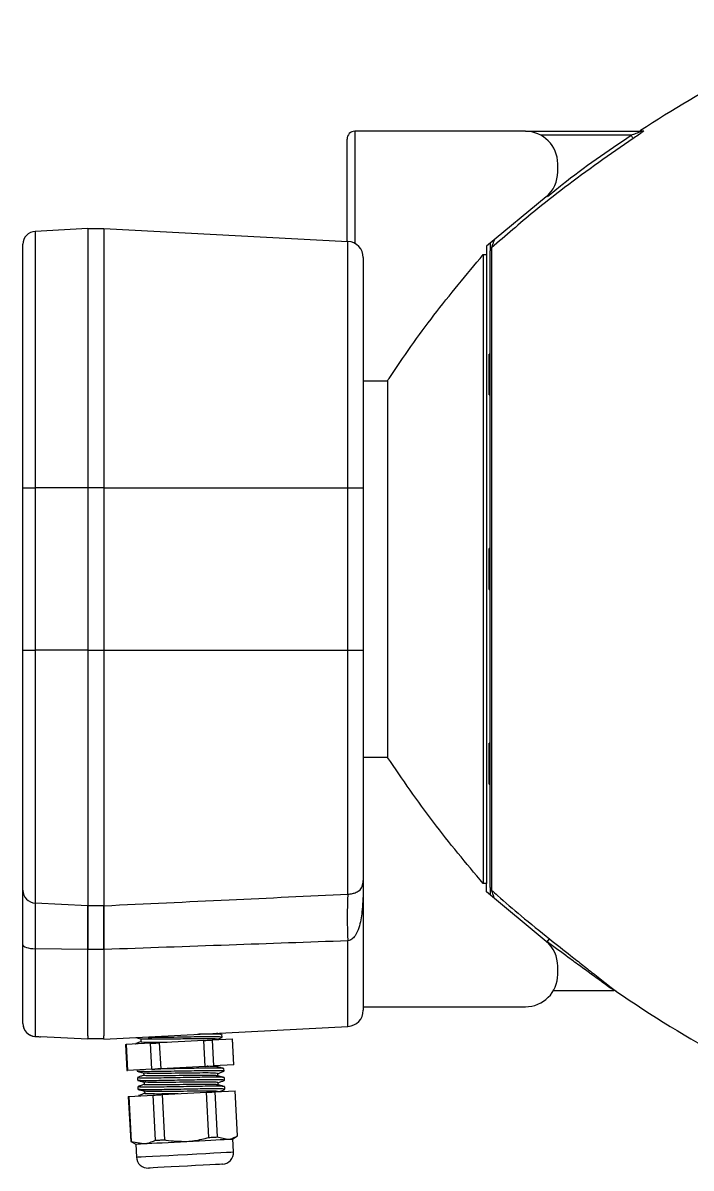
# Model space of a CAD drawing. Extents: x 6 to 132, y 2 to 97.
# Drawn here: x 8.67 to 13.83, y 45.44 to 54.27 of the extents above; entities that cross this region are included whole.
import ezdxf

# ---------------------------------------------------------------- set-up
doc = ezdxf.new("R2010")
doc.units = 0
doc.header["$MEASUREMENT"] = 0
doc.layers.add('OBJECT', color=7, linetype='CONTINUOUS')

msp = doc.modelspace()

# ---------------------------------------------------------------- linework, layer by layer
at = {"layer": 'OBJECT'}
for p, q in [((11.2319, 53.436), (11.2319, 52.5722)), ((12.5469, 53.436), (11.2319, 53.436)), ((12.5469, 53.436), (13.444, 53.436)), ((11.1719, 52.5877), (11.1719, 53.376)), ((13.3629, 53.406), (12.6657, 53.406)), ((12.7969, 53.1238), (12.7969, 53.186)), ((12.7067, 52.9315), (12.2469, 52.5495)), ((9.1719, 52.686), (8.7667, 52.6648)), ((8.7667, 52.6648), (8.7667, 50.686)), ((9.1719, 52.686), (9.1719, 50.686)), ((9.1719, 52.686), (9.2969, 52.686)), ((9.2969, 52.686), (9.2969, 50.686)), ((9.2969, 52.686), (11.1785, 52.5874)), ((8.6719, 50.686), (8.6719, 52.5649)), ((11.1785, 50.686), (11.1785, 52.5874)), ((12.2469, 52.5495), (12.2469, 52.485)), ((12.2871, 52.5377), (12.2871, 47.5843)), ((12.3069, 52.595), (12.3017, 52.595)), ((12.3069, 52.5993), (12.3069, 52.595)), ((11.2969, 52.4626), (11.2969, 50.686)), ((12.2218, 52.485), (12.2218, 47.637)), ((12.2218, 52.485), (12.2469, 52.485)), ((12.2469, 52.485), (12.2469, 47.637)), ((12.2769, 47.6066), (12.2769, 52.5154)), ((12.2769, 51.7185), (12.2676, 51.7185)), ((12.2676, 51.6397), (12.2676, 51.7185)), ((12.2676, 51.4035), (12.2676, 51.6397)), ((11.2969, 51.5129), (11.4848, 51.5129)), ((11.4848, 51.5129), (11.4848, 48.6091)), ((12.2676, 51.4035), (12.2769, 51.4035)), ((8.6719, 50.686), (8.7667, 50.686)), ((8.6719, 49.436), (8.6719, 50.686)), ((8.7667, 50.686), (8.7667, 49.436)), ((9.1719, 50.686), (8.7667, 50.686)), ((9.1719, 50.686), (9.1719, 49.436)), ((9.2969, 50.686), (9.1719, 50.686)), ((9.2969, 50.686), (9.2969, 49.436)), ((9.2969, 50.686), (11.1785, 50.686)), ((11.1785, 49.436), (11.1785, 50.686)), ((11.1785, 50.686), (11.2969, 50.686)), ((11.2969, 50.686), (11.2969, 49.436)), ((12.2769, 50.2185), (12.2676, 50.2185)), ((12.2676, 49.9823), (12.2676, 50.2185)), ((12.2676, 49.9035), (12.2676, 49.9823)), ((12.2676, 49.9035), (12.2769, 49.9035)), ((8.6719, 47.5846), (8.6719, 49.436)), ((8.6719, 49.436), (8.7667, 49.436)), ((8.7667, 49.436), (8.7667, 47.4862)), ((9.1719, 49.436), (8.7667, 49.436)), ((9.1719, 49.436), (9.1719, 47.4669)), ((9.1719, 49.436), (9.2969, 49.436)), ((9.2969, 49.436), (9.2969, 47.4669)), ((9.2969, 49.436), (11.1785, 49.436)), ((11.1785, 47.5549), (11.1785, 49.436)), ((11.1785, 49.436), (11.2969, 49.436)), ((11.2969, 49.436), (11.2969, 47.6594)), ((12.2769, 48.7185), (12.2676, 48.7185)), ((12.2676, 48.4035), (12.2676, 48.7185)), ((11.4848, 48.6091), (11.2969, 48.6091)), ((12.2676, 48.4035), (12.2769, 48.4035)), ((11.2969, 47.6594), (11.2969, 46.6594)), ((12.2469, 47.637), (12.2218, 47.637)), ((12.2469, 47.5725), (12.2469, 47.637)), ((12.7067, 47.1905), (12.2469, 47.5725)), ((12.3069, 47.527), (12.3017, 47.527)), ((12.3069, 47.527), (12.3069, 47.5227)), ((9.1719, 47.4653), (8.7667, 47.4862)), ((9.1719, 47.4669), (9.2969, 47.4669)), ((9.1719, 47.1292), (9.1719, 47.4669)), ((9.2969, 47.4669), (9.2969, 47.1292)), ((8.6719, 46.5574), (8.6719, 47.1647)), ((11.1785, 46.5346), (11.1785, 47.1946)), ((12.7154, 47.186), (12.712, 47.186)), ((12.7154, 47.186), (12.7339, 47.2094)), ((9.1719, 47.1274), (8.7667, 47.1339)), ((8.7667, 47.1339), (8.7667, 46.4576)), ((9.1719, 47.1292), (9.2969, 47.1292)), ((9.1719, 46.4627), (9.1719, 47.1292)), ((9.2969, 47.1292), (9.2969, 46.4627)), ((12.7969, 46.936), (12.7969, 46.9982)), ((12.7634, 46.811), (13.2289, 46.811)), ((11.2969, 46.686), (12.5469, 46.686)), ((9.2969, 46.436), (11.1785, 46.5346)), ((8.7651, 46.4577), (8.7667, 46.4576)), ((8.7667, 46.4576), (8.8087, 46.455)), ((9.1719, 46.436), (8.8087, 46.455)), ((9.1719, 46.4627), (9.1719, 46.436)), ((9.2969, 46.436), (9.2969, 46.4627)), ((9.6662, 46.4479), (9.6369, 46.4476)), ((9.9211, 46.4522), (9.8636, 46.4511)), ((10.146, 46.4549), (10.0975, 46.4548)), ((10.1663, 46.4813), (10.1663, 46.4816)), ((10.2022, 46.4722), (10.2009, 46.4725)), ((10.2065, 46.4719), (10.2051, 46.4711)), ((10.2067, 46.4512), (10.208, 46.4521)), ((10.209, 46.4514), (10.2074, 46.4713)), ((9.2969, 46.4385), (9.1719, 46.4385)), ((9.4639, 46.3947), (9.4744, 46.195)), ((9.6552, 46.4047), (9.4683, 46.3949)), ((9.4683, 46.3949), (9.4788, 46.1952)), ((9.5413, 46.4013), (9.5413, 46.3987)), ((9.5415, 46.4017), (9.5418, 46.4007)), ((9.5418, 46.4007), (9.5436, 46.4022)), ((9.6657, 46.205), (9.6552, 46.4047)), ((10.0668, 46.4263), (9.7241, 46.4083)), ((9.7241, 46.4083), (9.7345, 46.2086)), ((10.0773, 46.2265), (10.0668, 46.4263)), ((10.2874, 46.4378), (10.1316, 46.4297)), ((10.1316, 46.4297), (10.1421, 46.2299)), ((10.2874, 46.4378), (10.2878, 46.4379)), ((10.2979, 46.2381), (10.2874, 46.4378)), ((10.2983, 46.2381), (10.2878, 46.4379)), ((9.6657, 46.205), (9.4788, 46.1952)), ((9.5518, 46.199), (9.5523, 46.1896)), ((9.5528, 46.189), (9.5541, 46.1897)), ((10.0773, 46.2265), (9.7345, 46.2086)), ((10.0773, 46.2265), (10.1421, 46.2299)), ((10.2979, 46.2381), (10.1421, 46.2299)), ((10.1714, 46.2234), (10.1709, 46.2315)), ((10.2198, 46.1884), (10.2228, 46.1891)), ((10.2232, 46.1897), (10.2221, 46.2097)), ((10.2979, 46.2381), (10.2983, 46.2381)), ((9.5549, 46.1397), (9.5559, 46.1197)), ((9.5564, 46.1191), (9.5577, 46.1198)), ((9.6031, 46.1758), (9.604, 46.158)), ((9.6067, 46.1059), (9.6077, 46.0881)), ((10.175, 46.1535), (10.1741, 46.1713)), ((10.1787, 46.0836), (10.1777, 46.1014)), ((10.2232, 46.1185), (10.2264, 46.1192)), ((10.2268, 46.1198), (10.2258, 46.1398)), ((9.4893, 45.9955), (9.6762, 46.0053)), ((9.5586, 46.0697), (9.5596, 46.0498)), ((9.5601, 46.0492), (9.5614, 46.0499)), ((9.6104, 46.036), (9.6113, 46.0182)), ((9.6944, 45.6574), (9.6762, 46.0053)), ((9.745, 46.0089), (10.0878, 46.0268)), ((9.745, 46.0089), (9.7632, 45.661)), ((10.106, 45.679), (10.0878, 46.0268)), ((10.1525, 46.0302), (10.3084, 46.0384)), ((10.1525, 46.0302), (10.1708, 45.6823)), ((10.2271, 46.0486), (10.2301, 46.0493)), ((10.2305, 46.0499), (10.2295, 46.0699)), ((10.3266, 45.6905), (10.3084, 46.0384)), ((10.3084, 46.0384), (10.3087, 46.0384)), ((10.327, 45.6905), (10.3087, 46.0384)), ((9.4849, 45.9952), (9.5031, 45.6474)), ((9.4893, 45.9955), (9.5075, 45.6476)), ((9.5031, 45.6474), (9.5417, 45.6277)), ((9.5075, 45.6476), (9.6021, 45.6309)), ((10.1708, 45.6823), (10.2498, 45.6648)), ((10.2906, 45.6669), (10.327, 45.6905)), ((10.2959, 45.5671), (10.2906, 45.6669)), ((10.3266, 45.6905), (10.327, 45.6905)), ((9.5417, 45.6277), (9.5469, 45.5278))]:
    msp.add_line(p, q, dxfattribs=at)
at = {"layer": 'OBJECT', "flags": 128}
for points in [[(13.3795, 53.3812), (13.3789, 53.382), (13.3778, 53.3837), (13.3761, 53.3861), (13.3741, 53.3892), (13.3716, 53.3929), (13.3689, 53.397), (13.366, 53.4014), (13.3629, 53.406)], [(8.6719, 47.1647), (8.6737, 47.1589), (8.679, 47.1533), (8.6877, 47.1481), (8.6994, 47.1435), (8.7137, 47.1397), (8.7301, 47.1367), (8.7479, 47.1348), (8.7667, 47.1339)], [(9.4639, 46.3947), (9.4639, 46.3947), (9.4641, 46.3947), (9.4645, 46.3947), (9.4651, 46.3947), (9.4659, 46.3948), (9.467, 46.3948), (9.4683, 46.3949)], [(9.5804, 46.439), (9.5806, 46.4273), (9.5809, 46.4149)], [(9.6552, 46.4047), (9.6635, 46.4051), (9.6718, 46.4056), (9.6803, 46.406), (9.6888, 46.4065), (9.6975, 46.4069), (9.7063, 46.4074), (9.7151, 46.4078), (9.7241, 46.4083)], [(10.0668, 46.4263), (10.0753, 46.4267), (10.0837, 46.4272), (10.092, 46.4276), (10.1002, 46.428), (10.1083, 46.4284), (10.1162, 46.4289), (10.124, 46.4293), (10.1316, 46.4297)], [(9.4744, 46.195), (9.4744, 46.195), (9.4746, 46.195), (9.4749, 46.195), (9.4756, 46.195), (9.4764, 46.1951), (9.4775, 46.1951), (9.4788, 46.1952)], [(9.6657, 46.205), (9.6739, 46.2054), (9.6823, 46.2058), (9.6907, 46.2063), (9.6993, 46.2067), (9.708, 46.2072), (9.7167, 46.2077), (9.7256, 46.2081), (9.7345, 46.2086)], [(9.6762, 46.0053), (9.6844, 46.0057), (9.6928, 46.0061), (9.7012, 46.0066), (9.7098, 46.007), (9.7184, 46.0075), (9.7272, 46.0079), (9.7361, 46.0084), (9.745, 46.0089)], [(10.0878, 46.0268), (10.0963, 46.0273), (10.1047, 46.0277), (10.113, 46.0281), (10.1211, 46.0286), (10.1292, 46.029), (10.1371, 46.0294), (10.1449, 46.0298), (10.1525, 46.0302)], [(9.4849, 45.9952), (9.4849, 45.9952), (9.485, 45.9952), (9.4854, 45.9953), (9.486, 45.9953), (9.4869, 45.9953), (9.488, 45.9954), (9.4893, 45.9955)], [(9.5031, 45.6474), (9.5031, 45.6474), (9.5033, 45.6474), (9.5036, 45.6474), (9.5043, 45.6474), (9.5051, 45.6475), (9.5062, 45.6475), (9.5075, 45.6476)], [(9.6021, 45.6309), (9.6314, 45.6324), (9.6656, 45.6342), (9.704, 45.6362), (9.7461, 45.6384), (9.7911, 45.6408), (9.8383, 45.6432), (9.8868, 45.6458), (9.9358, 45.6483)], [(9.6944, 45.6574), (9.7026, 45.6578), (9.711, 45.6583), (9.7194, 45.6587), (9.728, 45.6591), (9.7367, 45.6596), (9.7454, 45.6601), (9.7543, 45.6605), (9.7632, 45.661)], [(9.9358, 45.6483), (9.9844, 45.6509), (10.0319, 45.6534), (10.0774, 45.6558), (10.1201, 45.658), (10.1594, 45.6601), (10.1944, 45.6619), (10.2248, 45.6635), (10.2498, 45.6648)], [(10.106, 45.679), (10.1145, 45.6794), (10.1229, 45.6798), (10.1312, 45.6803), (10.1394, 45.6807), (10.1474, 45.6811), (10.1553, 45.6815), (10.1631, 45.6819), (10.1708, 45.6823)], [(10.2498, 45.6648), (10.2692, 45.6658), (10.2825, 45.6665), (10.2895, 45.6669), (10.2906, 45.6669)], [(9.5417, 45.6277), (9.5422, 45.6277), (9.5479, 45.628), (9.56, 45.6287), (9.5781, 45.6296), (9.6021, 45.6309)], [(9.5469, 45.5278), (9.5474, 45.5279), (9.5584, 45.5284), (9.5834, 45.5297), (9.6213, 45.5317), (9.6708, 45.5343), (9.7299, 45.5374), (9.7964, 45.5409), (9.8676, 45.5446), (9.941, 45.5485), (10.0136, 45.5523), (10.0826, 45.5559), (10.1454, 45.5592), (10.1997, 45.562), (10.2432, 45.5643), (10.2744, 45.566), (10.292, 45.5669), (10.2959, 45.5671)], [(10.2107, 45.4725), (10.2065, 45.4723), (10.1886, 45.4713), (10.1576, 45.4697), (10.1149, 45.4675), (10.0628, 45.4647), (10.0039, 45.4617), (9.941, 45.4584), (9.8774, 45.455), (9.8162, 45.4518), (9.7605, 45.4489), (9.7132, 45.4464), (9.6765, 45.4445), (9.6523, 45.4432), (9.6419, 45.4427), (9.6415, 45.4427)]]:
    msp.add_lwpolyline(points, dxfattribs=at)
at = {"layer": 'OBJECT'}
for centre, radius, start, end in [((18.8939, 45.0633), 10, 112.94855, 123.09248), ((11.2319, 53.376), 0.06, 90, 180), ((12.5469, 53.186), 0.25, 0, 90), ((13.4171, 53.466), 0.03, 277.3743, 303.98206), ((13.4439, 53.4654), 0.0294, 270.02446, 303.71499), ((12.5469, 53.1238), 0.25, 309.72156, 0), ((8.7719, 52.5649), 0.1, 93, 180), ((11.1719, 52.4626), 0.125, 0, 87), ((12.3064, 52.5154), 0.0295, 130.87205, 179.91959), ((11.1719, 47.6594), 0.125, 338.98642, 0), ((12.3064, 47.6066), 0.0295, 180.08041, 229.12795), ((8.7711, 47.5853), 0.0992, 180.39606, 267.44803), ((14.0519, 47.3747), 2.8791, 176.41281, 183.58719), ((12.5469, 46.9982), 0.25, 0, 50.27844), ((12.5469, 46.936), 0.25, 270, 0), ((13.23, 46.781), 0.03, 52.0851, 92.02386), ((18.8939, 55.0587), 10, 235.60348, 247.05162), ((11.1719, 46.6594), 0.125, 273, 0), ((8.7719, 46.5574), 0.1, 180, 266.08946), ((8.7719, 46.5574), 0.1, 180.0101, 267.01155), ((10.206, 45.5624), 0.09, 273, 3), ((9.6368, 45.5325), 0.09, 183, 273)]:
    msp.add_arc(centre, radius, start, end, dxfattribs=at)
for points, knots in [([(13.444, 53.436), (13.4442, 53.436), (13.4447, 53.4359), (13.4439, 53.4353), (13.4423, 53.4345), (13.4382, 53.4326), (13.4276, 53.4285), (13.4041, 53.4199), (13.381, 53.412), (13.3652, 53.4068), (13.3629, 53.406)], [0, 0, 0, 0, 0.034811, 0.065825, 0.103679, 0.139411, 0.261341, 0.49243, 0.927308, 1, 1, 1, 1]), ([(13.4603, 53.4409), (13.4605, 53.4407), (13.461, 53.4401), (13.4561, 53.4355), (13.4451, 53.4268), (13.4216, 53.4097), (13.3977, 53.3934), (13.3817, 53.3827), (13.3795, 53.3812)], [0, 0, 0, 0, 0.098288, 0.196286, 0.331362, 0.552753, 0.936908, 1, 1, 1, 1]), ([(13.4342, 53.4409), (13.434, 53.4409), (13.4326, 53.4409), (13.4474, 53.4409), (13.4603, 53.4409)], [0, 0, 0, 0, 0.124413, 1, 1, 1, 1]), ([(13.3795, 53.3812), (13.201, 53.2575), (12.9401, 53.0767), (12.5789, 52.791), (12.3951, 52.6314), (12.2871, 52.5377)], [0, 0, 0, 0, 0.471388, 0.689369, 1, 1, 1, 1]), ([(12.7175, 52.9325), (12.7553, 52.964), (12.9605, 53.1349), (13.1822, 53.2842), (13.3629, 53.406)], [0, 0, 0, 0, 0.184527, 1, 1, 1, 1]), ([(12.2769, 52.5744), (12.2769, 52.5673), (12.2769, 52.5519), (12.2769, 52.5338), (12.2769, 52.5203), (12.2769, 52.517), (12.2769, 52.5154)], [0, 0, 0, 0, 0.26109, 0.570791, 0.784771, 1, 1, 1, 1]), ([(12.2871, 52.5377), (12.2874, 52.5384), (12.2877, 52.5394), (12.2891, 52.5435), (12.2919, 52.5515), (12.2973, 52.5671), (12.3027, 52.5827), (12.3061, 52.5927), (12.3069, 52.595)], [0, 0, 0, 0, 0.091593, 0.1366074, 0.2917109, 0.5443162, 0.8941443, 1, 1, 1, 1]), ([(11.4848, 51.5129), (11.4884, 51.5185), (11.6015, 51.691), (11.8362, 52.024), (12.093, 52.3311), (12.2218, 52.485)], [0, 0, 0, 0, 0.016364, 0.507081, 1, 1, 1, 1]), ([(12.2769, 52.4923), (12.2769, 52.4927), (12.2769, 52.4944), (12.2769, 52.4982), (12.2769, 52.5038), (12.2769, 52.5051)], [0, 0, 0, 0, 0.16408, 0.800044, 1, 1, 1, 1]), ([(12.2218, 47.637), (12.091, 47.7925), (11.829, 48.1041), (11.5997, 48.4405), (11.4848, 48.6091)], [0, 0, 0, 0, 0.4988926, 1, 1, 1, 1]), ([(11.2967, 47.6583), (11.2966, 47.6324), (11.2962, 47.5549), (11.291, 47.4317), (11.2724, 47.3129), (11.2422, 47.2402), (11.2146, 47.21), (11.1947, 47.1981), (11.1843, 47.1958), (11.1785, 47.1946)], [0, 0, 0, 0, 0.162948, 0.48653, 0.732526, 0.867294, 0.938824, 0.966017, 1, 1, 1, 1]), ([(11.1785, 47.5549), (11.1843, 47.5552), (11.1942, 47.5558), (11.2146, 47.5589), (11.2424, 47.567), (11.2715, 47.5851), (11.2853, 47.601), (11.2876, 47.6135), (11.2878, 47.615)], [0, 0, 0, 0, 0.056339, 0.09522, 0.231407, 0.482883, 0.937571, 1, 1, 1, 1]), ([(12.2769, 47.617), (12.2769, 47.619), (12.2769, 47.6253), (12.2769, 47.6279), (12.2769, 47.6296)], [0, 0, 0, 0, 0.31877, 1, 1, 1, 1]), ([(12.2769, 47.6066), (12.2769, 47.6061), (12.2769, 47.6045), (12.2769, 47.5973), (12.2769, 47.581), (12.2769, 47.5632), (12.2769, 47.5507), (12.2769, 47.5476)], [0, 0, 0, 0, 0.079616, 0.287281, 0.543772, 0.884616, 1, 1, 1, 1]), ([(8.6719, 47.1647), (8.6719, 47.1816), (8.6719, 47.2314), (8.6719, 47.309), (8.6719, 47.3925), (8.6719, 47.464), (8.6719, 47.5207), (8.6719, 47.5627), (8.6719, 47.5773), (8.6719, 47.5846)], [0, 0, 0, 0, 0.0798525, 0.2351057, 0.390365, 0.5457682, 0.7011713, 0.8505854, 1, 1, 1, 1]), ([(9.2969, 47.4653), (9.6185, 47.4805), (10.2456, 47.5102), (10.8728, 47.5402), (11.1785, 47.5549)], [0, 0, 0, 0, 0.512647, 1, 1, 1, 1]), ([(12.2871, 47.5843), (12.3021, 47.5711), (12.3769, 47.5047), (12.5243, 47.3778), (12.6603, 47.2685), (12.7339, 47.2094)], [0, 0, 0, 0, 0.102855, 0.514303, 1, 1, 1, 1]), ([(12.3069, 47.527), (12.3044, 47.5342), (12.2997, 47.5478), (12.2937, 47.5651), (12.2896, 47.577), (12.2877, 47.5828), (12.2872, 47.584), (12.2871, 47.5843)], [0, 0, 0, 0, 0.328488, 0.617513, 0.813462, 0.951527, 1, 1, 1, 1]), ([(8.7667, 47.4862), (8.7667, 47.4862), (8.7667, 47.4794), (8.7667, 47.4682), (8.7667, 47.4325), (8.7667, 47.385), (8.7667, 47.3251), (8.7667, 47.255), (8.7667, 47.1899), (8.7667, 47.1481), (8.7667, 47.1339)], [0, 0, 0, 0, 0.000004, 0.149425, 0.298846, 0.454232, 0.609618, 0.764853, 0.920081, 1, 1, 1, 1]), ([(9.1719, 47.4653), (9.1719, 47.4541), (9.1719, 47.4316), (9.1719, 47.3545), (9.1719, 47.253), (9.1719, 47.1692), (9.1719, 47.1274)], [0, 0, 0, 0, 0.250336, 0.500458, 0.750434, 1, 1, 1, 1]), ([(9.2969, 47.1274), (9.2969, 47.1536), (9.2969, 47.2062), (9.2969, 47.2773), (9.2969, 47.34), (9.2969, 47.3924), (9.2969, 47.4325), (9.2969, 47.4552), (9.2969, 47.4629), (9.2969, 47.4653)], [0, 0, 0, 0, 0.1553598, 0.3107183, 0.4660825, 0.6214466, 0.7767291, 0.9320122, 1, 1, 1, 1]), ([(11.1785, 47.1946), (10.8728, 47.1838), (10.2456, 47.1616), (9.6185, 47.139), (9.2969, 47.1274)], [0, 0, 0, 0, 0.48735, 1, 1, 1, 1]), ([(13.229, 46.8117), (13.2293, 46.8114), (13.2303, 46.8108), (13.2271, 46.813), (13.2146, 46.8221), (13.172, 46.8529), (13.1192, 46.8912), (13.056, 46.9372), (12.9753, 46.996), (12.8583, 47.0815), (12.7701, 47.146), (12.7154, 47.186)], [0, 0, 0, 0, 0.008995, 0.02267, 0.121701, 0.250958, 0.34576, 0.443105, 0.593886, 0.748477, 1, 1, 1, 1]), ([(12.7339, 47.2094), (12.7884, 47.1664), (12.8758, 47.0974), (12.9925, 47.0053), (13.0727, 46.9422), (13.1362, 46.8923), (13.1896, 46.8505), (13.2295, 46.8193), (13.2488, 46.8043), (13.2454, 46.8069), (13.2448, 46.8074)], [0, 0, 0, 0, 0.247957, 0.397422, 0.550387, 0.645498, 0.74282, 0.874117, 0.975834, 1, 1, 1, 1]), ([(8.7651, 46.4577), (8.7687, 46.4574), (8.7833, 46.4564), (8.7978, 46.4556), (8.8087, 46.455)], [0, 0, 0, 0, 0.249816, 1, 1, 1, 1]), ([(9.546, 46.449), (9.5511, 46.4475), (9.5631, 46.4441), (9.575, 46.4406), (9.5817, 46.4386)], [0, 0, 0, 0, 0.434486, 1, 1, 1, 1]), ([(9.8636, 46.4511), (9.8277, 46.4504), (9.7561, 46.449), (9.6961, 46.4482), (9.6662, 46.4479)], [0, 0, 0, 0, 0.500075, 1, 1, 1, 1]), ([(10.0975, 46.4548), (10.0711, 46.4545), (10.0184, 46.454), (9.9535, 46.4528), (9.9211, 46.4522)], [0, 0, 0, 0, 0.5000701, 1, 1, 1, 1]), ([(10.2009, 46.4725), (10.2, 46.4728), (10.1969, 46.474), (10.1667, 46.4748), (10.1124, 46.475), (10.0598, 46.4745), (10.0249, 46.4739), (10.0181, 46.4738)], [0, 0, 0, 0, 0.101431, 0.378596, 0.655674, 0.932692, 1, 1, 1, 1]), ([(10.208, 46.4521), (10.2035, 46.4529), (10.1945, 46.4544), (10.1622, 46.4548), (10.146, 46.4549)], [0, 0, 0, 0, 0.500064, 1, 1, 1, 1]), ([(10.2045, 46.4725), (10.1976, 46.4741), (10.1846, 46.4771), (10.1716, 46.4801), (10.1654, 46.4815)], [0, 0, 0, 0, 0.527276, 1, 1, 1, 1]), ([(10.169, 46.4344), (10.1755, 46.4371), (10.1885, 46.4424), (10.2015, 46.4477), (10.2081, 46.4503)], [0, 0, 0, 0, 0.499862, 1, 1, 1, 1]), ([(9.5809, 46.4156), (9.5753, 46.4136), (9.563, 46.4094), (9.5506, 46.4051), (9.544, 46.4028)], [0, 0, 0, 0, 0.458844, 1, 1, 1, 1]), ([(9.7855, 46.4115), (9.7562, 46.4112), (9.7023, 46.4106), (9.6411, 46.4106), (9.6016, 46.4115), (9.5813, 46.4129), (9.5831, 46.4145), (9.5836, 46.415)], [0, 0, 0, 0, 0.256223, 0.470667, 0.685152, 0.89951, 1, 1, 1, 1]), ([(10.1639, 46.4341), (10.1666, 46.4348), (10.1745, 46.4367), (10.1572, 46.4383), (10.1239, 46.4396), (10.0704, 46.4398), (10.003, 46.4393), (9.9267, 46.4383), (9.8465, 46.4371), (9.7685, 46.436), (9.6981, 46.4354), (9.6401, 46.4353), (9.6016, 46.4363), (9.5821, 46.4374), (9.5827, 46.4386), (9.5828, 46.4387)], [0, 0, 0, 0, 0.044047, 0.130236, 0.216413, 0.302523, 0.388637, 0.474726, 0.560754, 0.646793, 0.732793, 0.81874, 0.904703, 0.990615, 1, 1, 1, 1]), ([(9.5539, 46.1887), (9.5624, 46.1864), (9.5794, 46.182), (9.5964, 46.1776), (9.6049, 46.1754)], [0, 0, 0, 0, 0.500198, 1, 1, 1, 1]), ([(10.2214, 46.1896), (10.2207, 46.1903), (10.2192, 46.1919), (10.1896, 46.1932), (10.1394, 46.1937), (10.0723, 46.1929), (9.993, 46.1915), (9.9055, 46.19), (9.8167, 46.1884), (9.7339, 46.1869), (9.6612, 46.1858), (9.6037, 46.1859), (9.5658, 46.1868), (9.5586, 46.1881), (9.5555, 46.1887)], [0, 0, 0, 0, 0.067343, 0.154828, 0.242313, 0.32681, 0.411308, 0.498793, 0.586278, 0.670775, 0.755272, 0.842757, 0.930243, 1, 1, 1, 1]), ([(10.2204, 46.2096), (10.2197, 46.2103), (10.2181, 46.2118), (10.1885, 46.2132), (10.1384, 46.2137), (10.0712, 46.2129), (9.9919, 46.2115), (9.8958, 46.2098), (9.7876, 46.2079), (9.7216, 46.2068), (9.6893, 46.2062)], [0, 0, 0, 0, 0.093227, 0.214339, 0.33545, 0.452426, 0.569401, 0.690512, 0.848273, 1, 1, 1, 1]), ([(10.1641, 46.2237), (10.1623, 46.2244), (10.1575, 46.2264), (10.121, 46.2271), (10.0931, 46.2273), (10.0912, 46.2273)], [0, 0, 0, 0, 0.337832, 0.954238, 1, 1, 1, 1]), ([(10.2204, 46.2106), (10.2119, 46.2128), (10.1948, 46.2173), (10.1778, 46.2217), (10.1693, 46.2239)], [0, 0, 0, 0, 0.500205, 1, 1, 1, 1]), ([(10.1741, 46.1707), (10.1817, 46.1736), (10.1975, 46.1795), (10.2133, 46.1855), (10.2215, 46.1886)], [0, 0, 0, 0, 0.479193, 1, 1, 1, 1]), ([(10.224, 46.1397), (10.2233, 46.1404), (10.2218, 46.1419), (10.1922, 46.1433), (10.1421, 46.1437), (10.0749, 46.143), (9.9956, 46.1416), (9.9081, 46.1401), (9.8193, 46.1385), (9.7365, 46.1369), (9.664, 46.1359), (9.6055, 46.1359), (9.5689, 46.1371), (9.5529, 46.1382), (9.5561, 46.1395), (9.5567, 46.1397)], [0, 0, 0, 0, 0.065261, 0.150043, 0.234823, 0.316709, 0.398595, 0.483376, 0.568157, 0.650043, 0.731928, 0.816709, 0.90149, 0.983376, 1, 1, 1, 1]), ([(9.604, 46.1586), (9.5964, 46.1558), (9.5805, 46.1498), (9.5647, 46.1439), (9.5565, 46.1408)], [0, 0, 0, 0, 0.4798434, 1, 1, 1, 1]), ([(9.5578, 46.1187), (9.5664, 46.1165), (9.5834, 46.112), (9.6004, 46.1076), (9.6089, 46.1054)], [0, 0, 0, 0, 0.500209, 1, 1, 1, 1]), ([(10.2251, 46.1197), (10.2244, 46.1204), (10.2228, 46.122), (10.1932, 46.1233), (10.1431, 46.1238), (10.0759, 46.123), (9.9967, 46.1216), (9.9091, 46.1201), (9.8204, 46.1185), (9.7376, 46.117), (9.6648, 46.1159), (9.6073, 46.116), (9.5698, 46.1169), (9.5627, 46.1182), (9.5597, 46.1187)], [0, 0, 0, 0, 0.067534, 0.155267, 0.243, 0.327737, 0.412474, 0.500206, 0.587939, 0.672676, 0.757413, 0.845146, 0.932879, 1, 1, 1, 1]), ([(10.1677, 46.1538), (10.1659, 46.1545), (10.161, 46.1565), (10.1058, 46.1577), (10.0158, 46.1569), (9.9047, 46.1557), (9.7921, 46.1544), (9.6929, 46.1531), (9.6279, 46.1545), (9.599, 46.1559), (9.6057, 46.1579), (9.6065, 46.1581)], [0, 0, 0, 0, 0.072303, 0.204679, 0.33183, 0.46306, 0.59429, 0.721441, 0.853817, 0.982813, 1, 1, 1, 1]), ([(10.1716, 46.1712), (10.1694, 46.1723), (10.1646, 46.1747), (10.1054, 46.1762), (10.0147, 46.1754), (9.9039, 46.1741), (9.7907, 46.1728), (9.6934, 46.1716), (9.6251, 46.1726), (9.613, 46.1746), (9.6076, 46.1755)], [0, 0, 0, 0, 0.111497, 0.243504, 0.3703, 0.501163, 0.632027, 0.758822, 0.890828, 1, 1, 1, 1]), ([(10.1753, 46.1013), (10.1731, 46.1024), (10.1682, 46.1048), (10.1091, 46.1063), (10.0183, 46.1055), (9.9075, 46.1042), (9.7944, 46.1029), (9.6971, 46.1017), (9.6292, 46.1027), (9.6172, 46.1046), (9.6119, 46.1055)], [0, 0, 0, 0, 0.111837, 0.244245, 0.371427, 0.502689, 0.633952, 0.761134, 0.893542, 1, 1, 1, 1]), ([(10.224, 46.1407), (10.2155, 46.1429), (10.1985, 46.1474), (10.1815, 46.1518), (10.173, 46.154)], [0, 0, 0, 0, 0.500221, 1, 1, 1, 1]), ([(10.1778, 46.1008), (10.1853, 46.1037), (10.201, 46.1096), (10.2168, 46.1155), (10.225, 46.1186)], [0, 0, 0, 0, 0.477407, 1, 1, 1, 1]), ([(10.2277, 46.0698), (10.227, 46.0705), (10.2254, 46.072), (10.1958, 46.0734), (10.1457, 46.0738), (10.0785, 46.0731), (9.9993, 46.0717), (9.9118, 46.0702), (9.823, 46.0686), (9.7401, 46.067), (9.6677, 46.066), (9.6092, 46.066), (9.5725, 46.0672), (9.5566, 46.0683), (9.5598, 46.0696), (9.5603, 46.0698)], [0, 0, 0, 0, 0.065261, 0.150042, 0.234823, 0.316709, 0.398595, 0.483376, 0.568157, 0.650042, 0.731928, 0.816709, 0.90149, 0.983376, 1, 1, 1, 1]), ([(9.6076, 46.0887), (9.6001, 46.0859), (9.5843, 46.0799), (9.5685, 46.074), (9.5603, 46.0709)], [0, 0, 0, 0, 0.47807, 1, 1, 1, 1]), ([(9.5614, 46.0488), (9.5699, 46.0466), (9.587, 46.0421), (9.604, 46.0377), (9.6125, 46.0355)], [0, 0, 0, 0, 0.500205, 1, 1, 1, 1]), ([(10.2287, 46.0498), (10.228, 46.0505), (10.2265, 46.0521), (10.1969, 46.0534), (10.1468, 46.0539), (10.0796, 46.0531), (10.0003, 46.0517), (9.9128, 46.0502), (9.824, 46.0486), (9.7412, 46.047), (9.6685, 46.046), (9.611, 46.0461), (9.5733, 46.047), (9.5663, 46.0483), (9.5632, 46.0489)], [0, 0, 0, 0, 0.067482, 0.155148, 0.242814, 0.327486, 0.412159, 0.499825, 0.587491, 0.672163, 0.756835, 0.844501, 0.932167, 1, 1, 1, 1]), ([(9.6113, 46.0188), (9.6037, 46.016), (9.5879, 46.01), (9.5721, 46.0041), (9.5638, 46.001)], [0, 0, 0, 0, 0.478799, 1, 1, 1, 1]), ([(10.1713, 46.0839), (10.1696, 46.0846), (10.1646, 46.0866), (10.1095, 46.0878), (10.0195, 46.087), (9.9084, 46.0858), (9.7957, 46.0845), (9.6966, 46.0832), (9.6316, 46.0846), (9.6027, 46.086), (9.6093, 46.088), (9.6101, 46.0882)], [0, 0, 0, 0, 0.071865, 0.204303, 0.331514, 0.462806, 0.594098, 0.721309, 0.853747, 0.982805, 1, 1, 1, 1]), ([(9.8692, 46.0154), (9.8394, 46.015), (9.7803, 46.0143), (9.6964, 46.0134), (9.6353, 46.0147), (9.6063, 46.0161), (9.613, 46.0181), (9.6138, 46.0183)], [0, 0, 0, 0, 0.216562, 0.429184, 0.700444, 0.964781, 1, 1, 1, 1]), ([(10.1813, 46.0317), (10.177, 46.0328), (10.1684, 46.035), (10.11, 46.0364), (10.0219, 46.0356), (9.9112, 46.0343), (9.798, 46.033), (9.7007, 46.0318), (9.6328, 46.0328), (9.6207, 46.0347), (9.6154, 46.0356)], [0, 0, 0, 0, 0.118332, 0.238647, 0.366625, 0.49871, 0.630793, 0.758771, 0.892008, 1, 1, 1, 1]), ([(10.2277, 46.0708), (10.2192, 46.073), (10.2021, 46.0775), (10.1851, 46.0819), (10.1766, 46.0841)], [0, 0, 0, 0, 0.500243, 1, 1, 1, 1]), ([(10.1839, 46.0319), (10.1907, 46.0344), (10.2057, 46.04), (10.2206, 46.0456), (10.2289, 46.0487)], [0, 0, 0, 0, 0.449821, 1, 1, 1, 1]), ([(9.6021, 45.6309), (9.6113, 45.6317), (9.6427, 45.6346), (9.673, 45.6479), (9.6944, 45.6574)], [0, 0, 0, 0, 0.292817, 1, 1, 1, 1]), ([(9.7632, 45.661), (9.7671, 45.6603), (9.8238, 45.6499), (9.8817, 45.6491), (9.9358, 45.6483)], [0, 0, 0, 0, 0.067224, 1, 1, 1, 1]), ([(9.9358, 45.6483), (9.9557, 45.6499), (10.0134, 45.6544), (10.0694, 45.6692), (10.106, 45.679)], [0, 0, 0, 0, 0.346021, 1, 1, 1, 1]), ([(10.2498, 45.6648), (10.2575, 45.6656), (10.2837, 45.6682), (10.3088, 45.6813), (10.3266, 45.6905)], [0, 0, 0, 0, 0.2928159, 1, 1, 1, 1])]:
    msp.add_open_spline(points, degree=3, knots=knots, dxfattribs=at)

doc.saveas('drawing.dxf')
